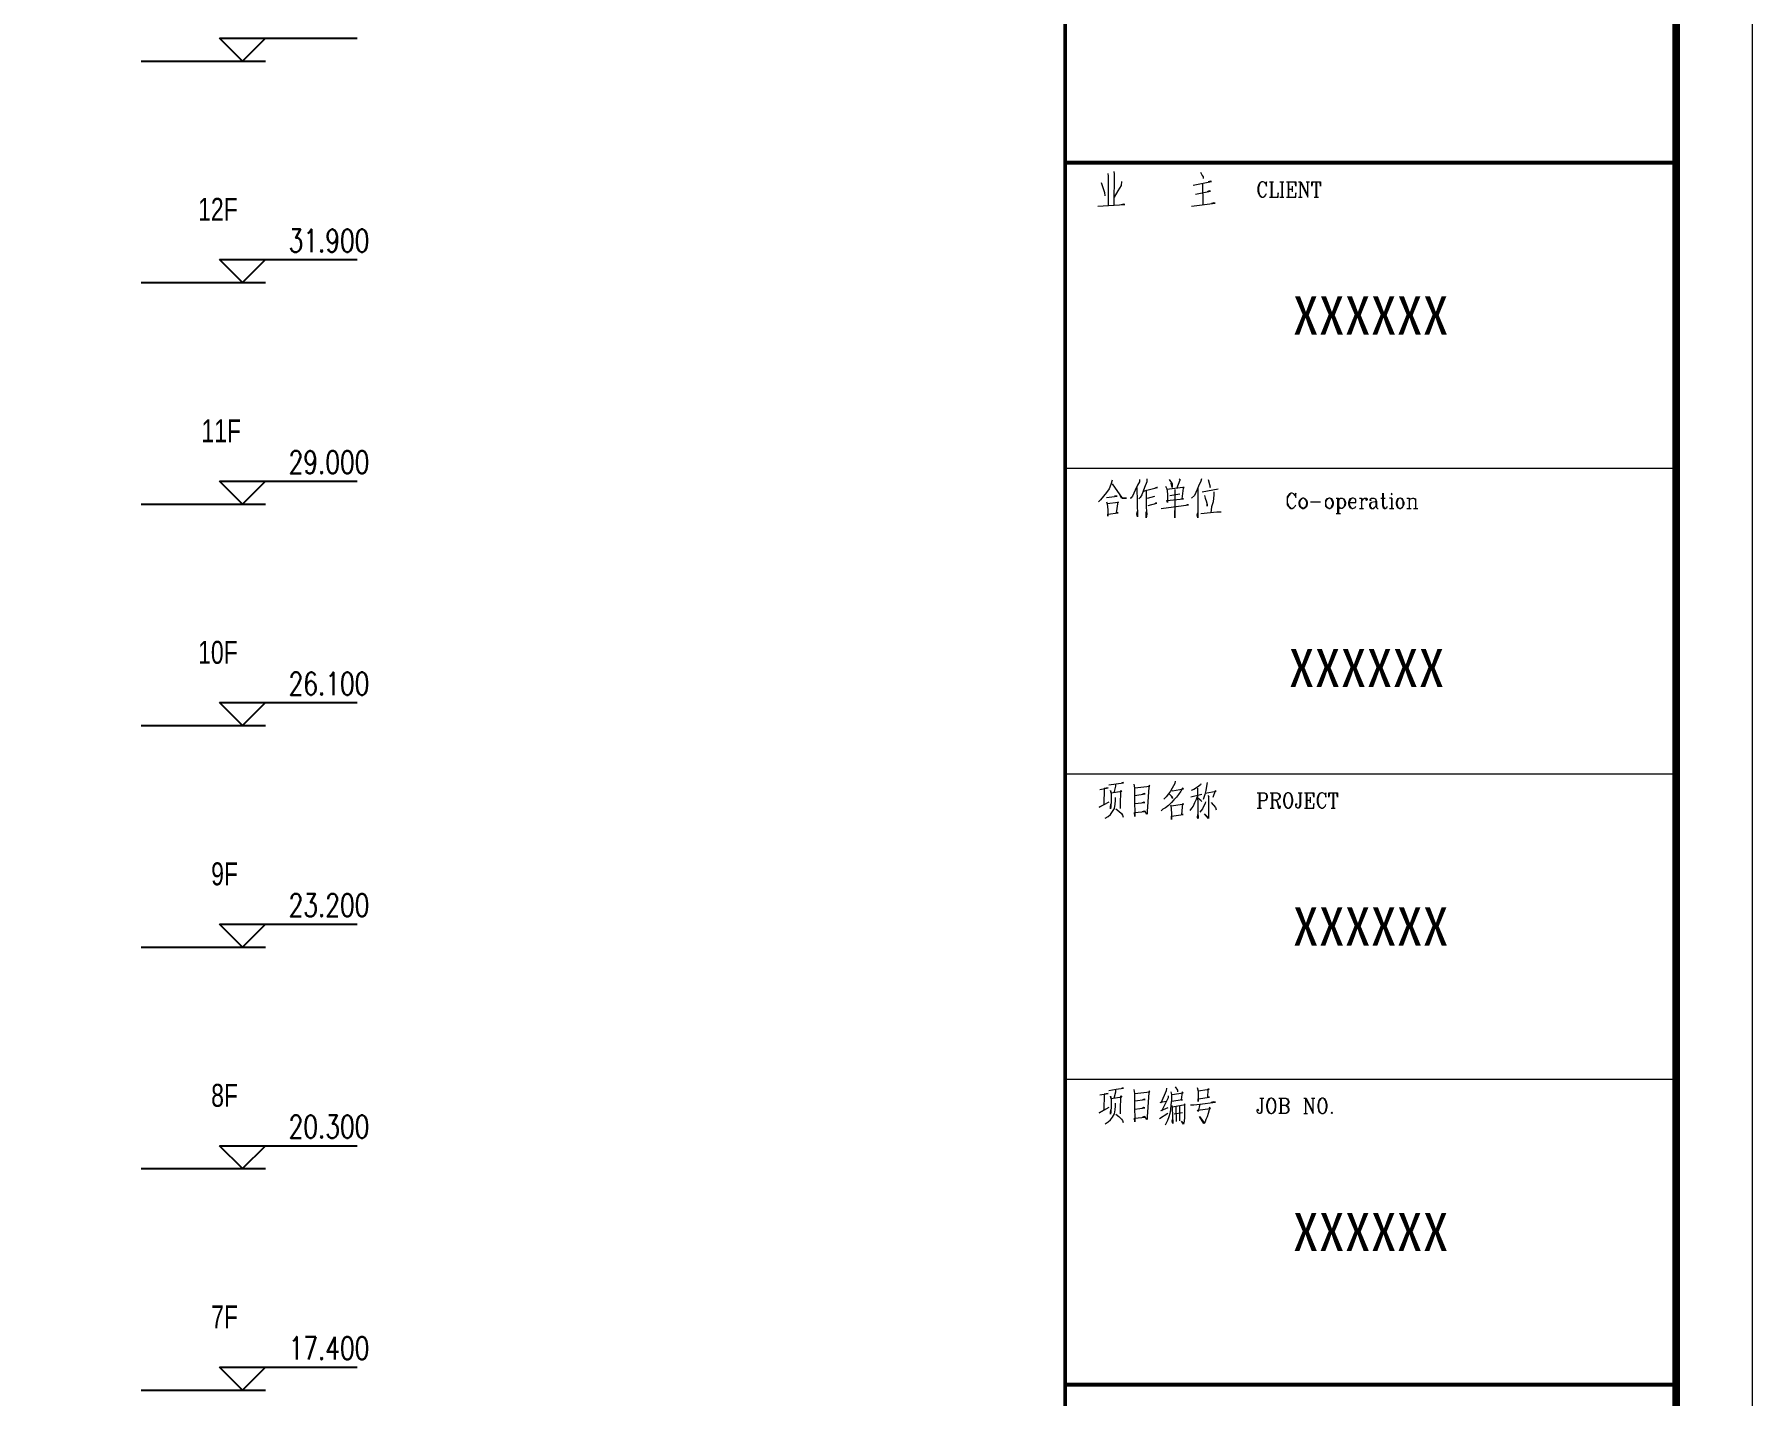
# Model space of a CAD drawing. Extents: x 1332633 to 1595679, y 264824 to 640777.
# Drawn here: x 1394138 to 1416633, y 291457 to 309280 of the extents above; entities that cross this region are included whole.
import ezdxf
from ezdxf.enums import TextEntityAlignment as Align

# ---------------------------------------------------------------- set-up
doc = ezdxf.new("R2010")
doc.units = 0
doc.header["$LTSCALE"] = 1000
doc.header["$MEASUREMENT"] = 0
doc.layers.get('0').update_dxf_attribs({"linetype": 'CONTINUOUS'})
doc.layers.add('_公共_图框', color=4, linetype='CONTINUOUS', lineweight=5)
doc.layers.add('PUB_TEXT', color=7, linetype='CONTINUOUS', lineweight=13)
for name, color, linetype in [('A-Hz1汉字注明（平、立面、房间名称等）', 7, 'CONTINUOUS'), ('DIM_ELEV', 3, 'CONTINUOUS'), ('hatch', 251, 'CONTINUOUS')]:
    doc.layers.add(name, color=color, linetype=linetype)
doc.styles.add('_TCH_DIM', font='SIMPLEX', dxfattribs={"width": 0.8, "bigfont": 'HZTXT'})
doc.styles.add('sunyat', font='3yromanc.shx', dxfattribs={"width": 0.75, "bigfont": '3yhztxt.shx'})
doc.styles.add('图框文字', font='SIMKAI.TTF')

# ---------------------------------------------------------------- blocks, each defined once
blk = doc.blocks.new('tk22')
at = {"color": 4, "lineweight": 0}
for points in [[(-8384, 36142), (-8403, 36085), (-8422, 36029), (-8459, 35982), (-8497, 35934), (-8535, 35887), (-8563, 35859)], [(-8384, 36095), (-8252, 35906), (-8195, 35906), (-8261, 35906), (-8280, 35944)], [(-8025, 36151), (-8025, 36123), (-8054, 36076), (-8082, 36010), (-8101, 35972), (-8120, 35934), (-8139, 35906), (-8148, 35906)], [(-8063, 36048), (-8054, 35661), (-8063, 35699), (-8054, 35736)], [(-7931, 36161), (-7931, 36123), (-7959, 36048), (-7978, 36000), (-7997, 35953), (-8016, 35916), (-8035, 35897)], [(-7969, 36000), (-7931, 36010), (-7790, 36048), (-7799, 36048), (-7827, 36038)], [(-7941, 36000), (-7941, 35783), (-7931, 35699), (-7941, 35651), (-7941, 35680), (-7941, 35727)], [(-7686, 36066), (-7667, 36029), (-7658, 35963), (-7658, 35887), (-7658, 35849), (-7667, 35878), (-7450, 35897), (-7469, 35897), (-7450, 36038), (-7441, 36048), (-7450, 36048), (-7459, 36048), (-7667, 36019)], [(-7639, 36151), (-7601, 36095), (-7601, 36048), (-7610, 36104)], [(-7563, 36019), (-7563, 35793), (-7563, 35680), (-7563, 35651), (-7563, 35680), (-7563, 35746)], [(-7507, 36161), (-7488, 36142), (-7497, 36142), (-7544, 36029)], [(-7214, 36161), (-7224, 36132), (-7252, 36066), (-7271, 36019), (-7308, 35944), (-7346, 35906)], [(-7261, 36038), (-7261, 35651), (-7271, 35689), (-7261, 35717)], [(-7205, 35991), (-6997, 36029)], [(-7129, 36151), (-7110, 36085), (-7101, 36048), (-7101, 36076)], [(-8459, 35916), (-8318, 35934), (-8327, 35934), (-8356, 35934)], [(-8459, 35859), (-8450, 35831), (-8440, 35755), (-8440, 35670), (-8440, 35699), (-8308, 35717), (-8327, 35717), (-8308, 35859), (-8308, 35849), (-8450, 35831)], [(-7922, 35906), (-7827, 35934)], [(-7912, 35812), (-7799, 35840), (-7818, 35840), (-7827, 35831)], [(-7742, 35774), (-7384, 35821), (-7403, 35821), (-7422, 35812)], [(-7629, 35944), (-7497, 35963)], [(-7176, 35944), (-7167, 35906), (-7148, 35859), (-7139, 35821), (-7139, 35802), (-7139, 35831), (-7148, 35868)], [(-7054, 35991), (-7054, 35953), (-7063, 35859), (-7082, 35793), (-7092, 35717)], [(-6044, 35972), (-6054, 35963), (-6073, 35944), (-6082, 35925), (-6092, 35897), (-6092, 35849), (-6082, 35821), (-6073, 35802), (-6054, 35783), (-6044, 35774)], [(-5988, 35944), (-5978, 35916), (-5978, 35972), (-5988, 35944), (-6007, 35963), (-6026, 35972), (-6044, 35972), (-6063, 35963), (-6082, 35944), (-6092, 35925), (-6092, 35897), (-6092, 35849), (-6092, 35821), (-6082, 35802), (-6063, 35783), (-6044, 35774), (-6026, 35774), (-6007, 35783), (-5988, 35802), (-5978, 35821)], [(-5894, 35906), (-5912, 35897), (-5931, 35878), (-5941, 35849), (-5941, 35831), (-5931, 35802), (-5912, 35783), (-5894, 35774), (-5875, 35774), (-5856, 35783), (-5837, 35802), (-5827, 35831), (-5827, 35849), (-5837, 35878), (-5856, 35897), (-5875, 35906), (-5894, 35906), (-5903, 35897), (-5922, 35878), (-5931, 35849), (-5931, 35831), (-5922, 35802), (-5903, 35783), (-5894, 35774)], [(-5875, 35774), (-5865, 35783), (-5846, 35802), (-5837, 35831), (-5837, 35849), (-5846, 35878), (-5865, 35897), (-5875, 35906)], [(-5790, 35859), (-5658, 35859)], [(-5544, 35906), (-5573, 35897), (-5592, 35878), (-5592, 35849), (-5592, 35831), (-5592, 35802), (-5573, 35783), (-5544, 35774), (-5535, 35774), (-5507, 35783), (-5497, 35802), (-5488, 35831), (-5488, 35849), (-5497, 35878), (-5507, 35897), (-5535, 35906), (-5544, 35906), (-5563, 35897), (-5582, 35878), (-5592, 35849), (-5592, 35831), (-5582, 35802), (-5563, 35783), (-5544, 35774)], [(-5535, 35774), (-5516, 35783), (-5507, 35802), (-5497, 35831), (-5497, 35849), (-5507, 35878), (-5516, 35897), (-5535, 35906)], [(-5450, 35906), (-5422, 35906)], [(-5431, 35708), (-5431, 35906)], [(-5422, 35878), (-5403, 35897), (-5394, 35906), (-5375, 35906), (-5356, 35897), (-5337, 35878), (-5328, 35849), (-5328, 35831), (-5337, 35802), (-5356, 35783), (-5375, 35774), (-5394, 35774), (-5403, 35783), (-5422, 35802)], [(-5422, 35906), (-5422, 35708)], [(-5375, 35906), (-5356, 35897), (-5346, 35878), (-5337, 35849), (-5337, 35831), (-5346, 35802), (-5356, 35783), (-5375, 35774)], [(-5280, 35849), (-5195, 35849), (-5195, 35868), (-5195, 35887), (-5205, 35897), (-5224, 35906), (-5243, 35906), (-5271, 35897), (-5280, 35878), (-5290, 35849), (-5290, 35831), (-5280, 35802), (-5271, 35783), (-5243, 35774), (-5233, 35774), (-5205, 35783), (-5195, 35802)], [(-5243, 35906), (-5261, 35897), (-5271, 35878), (-5280, 35849), (-5280, 35831), (-5271, 35802), (-5261, 35783), (-5243, 35774)], [(-5195, 35849), (-5195, 35878), (-5205, 35897)], [(-5148, 35906), (-5120, 35906)], [(-5148, 35774), (-5092, 35774)], [(-5120, 35849), (-5111, 35878), (-5092, 35897), (-5082, 35906), (-5054, 35906), (-5045, 35897), (-5045, 35887), (-5054, 35878), (-5063, 35887), (-5054, 35897)], [(-5120, 35906), (-5120, 35774)], [(-5120, 35906), (-5120, 35774)], [(-4931, 35868), (-4941, 35859), (-4988, 35849), (-5007, 35840), (-5016, 35821), (-5016, 35802), (-5007, 35783), (-4988, 35774), (-4960, 35774), (-4950, 35783), (-4931, 35802)], [(-4997, 35887), (-4997, 35878), (-5007, 35878), (-5007, 35887), (-4997, 35897), (-4988, 35906), (-4960, 35906), (-4941, 35897), (-4931, 35887), (-4922, 35868), (-4922, 35802), (-4922, 35783), (-4912, 35774)], [(-4988, 35849), (-4997, 35840), (-5007, 35821), (-5007, 35802), (-4997, 35783), (-4988, 35774)], [(-4931, 35887), (-4931, 35802), (-4922, 35783), (-4912, 35774), (-4903, 35774)], [(-4865, 35906), (-4809, 35906)], [(-4846, 35972), (-4846, 35812), (-4837, 35783), (-4818, 35774), (-4809, 35774), (-4790, 35783), (-4780, 35802)], [(-4837, 35972), (-4837, 35812), (-4828, 35783), (-4818, 35774)], [(-4724, 35774), (-4724, 35906), (-4752, 35906)], [(-4752, 35774), (-4695, 35774)], [(-4724, 35972), (-4733, 35963), (-4724, 35953), (-4724, 35963), (-4724, 35972), (-4724, 35972)], [(-4724, 35906), (-4724, 35774)], [(-4620, 35906), (-4648, 35897), (-4658, 35878), (-4667, 35849), (-4667, 35831), (-4658, 35802), (-4648, 35783), (-4620, 35774), (-4611, 35774), (-4582, 35783), (-4573, 35802), (-4563, 35831), (-4563, 35849), (-4573, 35878), (-4582, 35897), (-4611, 35906), (-4620, 35906), (-4639, 35897), (-4648, 35878), (-4658, 35849), (-4658, 35831), (-4648, 35802), (-4639, 35783), (-4620, 35774)], [(-4611, 35774), (-4592, 35783), (-4573, 35802), (-4573, 35831), (-4573, 35849), (-4573, 35878), (-4592, 35897), (-4611, 35906)], [(-4526, 35906), (-4497, 35906)], [(-4526, 35774), (-4469, 35774)], [(-4497, 35878), (-4479, 35897), (-4450, 35906), (-4441, 35906), (-4412, 35897), (-4412, 35878), (-4412, 35774)], [(-4497, 35906), (-4497, 35774)], [(-4497, 35906), (-4497, 35774)], [(-4441, 35906), (-4422, 35897), (-4412, 35878), (-4412, 35774)], [(-4441, 35774), (-4384, 35774)], [(-7224, 35708), (-7016, 35727), (-6959, 35727)], [(-5450, 35708), (-5394, 35708)]]:
    blk.add_lwpolyline(points, dxfattribs=at)
at = {"layer": '_公共_图框'}
for p, q in [((-8441, 40157), (-8435, 40121)), ((-8435, 40121), (-8435, 39740)), ((-8363, 40184), (-8357, 40153)), ((-8357, 40153), (-8363, 39744)), ((-8262, 40055), (-8268, 40003)), ((-7324, 40007), (-7082, 40055)), ((-7229, 40177), (-7204, 40133)), ((-7204, 40133), (-7195, 40114)), ((-7195, 40114), (-7192, 40094)), ((-7097, 40059), (-7126, 40047)), ((-7082, 40055), (-7097, 40059)), ((-6424, 40050), (-6447, 40041)), ((-6424, 40050), (-6439, 40041)), ((-6409, 40050), (-6424, 40050)), ((-6386, 40041), (-6409, 40050)), ((-6363, 40050), (-6371, 40022)), ((-6363, 39993), (-6363, 40050)), ((-6325, 40050), (-6272, 40050)), ((-6302, 40050), (-6302, 39850)), ((-6294, 40050), (-6294, 39850)), ((-6188, 40050), (-6135, 40050)), ((-6165, 40050), (-6165, 39850)), ((-6157, 40050), (-6157, 39850)), ((-6104, 40050), (-5982, 40050)), ((-6081, 40050), (-6081, 39850)), ((-6074, 40050), (-6074, 39850)), ((-5982, 39993), (-5990, 40050)), ((-5982, 40050), (-5982, 39993)), ((-5944, 40050), (-5914, 40050)), ((-5921, 40050), (-5921, 39850)), ((-5914, 40050), (-5822, 39869)), ((-5845, 40050), (-5800, 40050)), ((-5822, 39850), (-5822, 40050)), ((-5761, 40050), (-5769, 39993)), ((-5769, 39993), (-5769, 40050)), ((-5769, 40050), (-5655, 40050)), ((-5716, 40050), (-5716, 39850)), ((-5708, 40050), (-5708, 39850)), ((-5655, 39993), (-5663, 40050)), ((-5655, 40050), (-5655, 39993)), ((-8529, 40039), (-8486, 39909)), ((-8486, 39909), (-8479, 39866)), ((-8309, 39929), (-8359, 39850)), ((-8268, 40003), (-8309, 39929)), ((-7293, 39889), (-7097, 39925)), ((-7201, 40023), (-7198, 39755)), ((-7113, 39929), (-7141, 39917)), ((-7097, 39925), (-7113, 39929)), ((-6470, 40003), (-6477, 39974)), ((-6477, 39974), (-6477, 39927)), ((-6477, 39927), (-6470, 39898)), ((-6462, 40022), (-6470, 40003)), ((-6462, 40003), (-6470, 39974)), ((-6470, 39974), (-6470, 39927)), ((-6470, 39927), (-6462, 39898)), ((-6470, 39898), (-6462, 39879)), ((-6447, 40041), (-6462, 40022)), ((-6454, 40022), (-6462, 40003)), ((-6462, 39898), (-6454, 39879)), ((-6462, 39879), (-6447, 39860)), ((-6439, 40041), (-6454, 40022)), ((-6454, 39879), (-6439, 39860)), ((-6447, 39860), (-6424, 39850)), ((-6439, 39860), (-6424, 39850)), ((-6424, 39850), (-6409, 39850)), ((-6409, 39850), (-6386, 39860)), ((-6371, 40022), (-6386, 40041)), ((-6386, 39860), (-6371, 39879)), ((-6371, 40022), (-6363, 39993)), ((-6371, 39879), (-6363, 39898)), ((-6325, 39850), (-6211, 39850)), ((-6211, 39907), (-6218, 39850)), ((-6211, 39850), (-6211, 39907)), ((-6188, 39850), (-6135, 39850)), ((-6104, 39850), (-5982, 39850)), ((-6074, 39955), (-6028, 39955)), ((-6028, 39993), (-6028, 39917)), ((-5982, 39907), (-5990, 39850)), ((-5982, 39850), (-5982, 39907)), ((-5944, 39850), (-5899, 39850)), ((-5914, 40031), (-5822, 39850)), ((-5739, 39850), (-5685, 39850)), ((-8573, 39732), (-8218, 39752)), ((-8234, 39755), (-8268, 39747)), ((-8218, 39752), (-8234, 39755)), ((-7346, 39732), (-7037, 39771)), ((-7053, 39775), (-7082, 39767)), ((-7037, 39771), (-7053, 39775)), ((-9000, 36300), (-1000, 36300)), ((-9000, 32300), (-1000, 32300)), ((-8428, 32153), (-8333, 32169)), ((-8333, 32169), (-8236, 32180)), ((-8242, 32185), (-8258, 32180)), ((-8236, 32180), (-8242, 32185)), ((-7562, 32173), (-7600, 32110)), ((-7559, 32200), (-7562, 32173)), ((-7222, 32169), (-7228, 32153)), ((-7140, 32185), (-7144, 32165)), ((-8548, 32094), (-8437, 32114)), ((-8491, 32106), (-8494, 31894)), ((-8437, 32114), (-8491, 32106)), ((-8406, 32078), (-8399, 32047)), ((-8399, 32043), (-8406, 32078)), ((-8399, 31944), (-8403, 31870)), ((-8258, 32067), (-8399, 32043)), ((-8399, 32047), (-8399, 31944)), ((-8358, 32051), (-8337, 32137)), ((-8346, 31901), (-8340, 31949)), ((-8340, 31949), (-8340, 31988)), ((-8337, 32137), (-8337, 32165)), ((-8274, 31889), (-8270, 32082)), ((-8270, 32082), (-8258, 32067)), ((-8101, 32165), (-8091, 32114)), ((-8091, 32114), (-8091, 31921)), ((-8088, 32114), (-7893, 32137)), ((-8088, 32015), (-7952, 32035)), ((-7965, 32039), (-7993, 32027)), ((-7952, 32035), (-7965, 32039)), ((-7905, 32125), (-7927, 31807)), ((-7902, 32149), (-7905, 32125)), ((-7893, 32137), (-7902, 32149)), ((-7678, 31995), (-7710, 31968)), ((-7647, 32035), (-7678, 31995)), ((-7622, 32070), (-7647, 32035)), ((-7638, 32035), (-7632, 32031)), ((-7632, 32031), (-7597, 31995)), ((-7600, 32110), (-7622, 32070)), ((-7575, 31956), (-7609, 31921)), ((-7594, 31976), (-7606, 32004)), ((-7603, 32078), (-7594, 32074)), ((-7597, 31995), (-7594, 31976)), ((-7594, 32074), (-7452, 32102)), ((-7543, 31992), (-7575, 31956)), ((-7515, 32027), (-7543, 31992)), ((-7487, 32070), (-7515, 32027)), ((-7462, 32110), (-7487, 32070)), ((-7452, 32102), (-7462, 32110)), ((-7355, 31995), (-7210, 32031)), ((-7314, 32094), (-7351, 32078)), ((-7269, 32122), (-7314, 32094)), ((-7285, 31960), (-7307, 31917)), ((-7266, 32012), (-7285, 31960)), ((-7228, 32153), (-7269, 32122)), ((-7266, 32110), (-7263, 31799)), ((-7263, 31984), (-7222, 31952)), ((-7222, 31952), (-7213, 31937)), ((-7172, 32027), (-7194, 31960)), ((-7159, 32082), (-7172, 32027)), ((-7165, 32043), (-7024, 32070)), ((-7144, 32165), (-7159, 32082)), ((-7134, 32015), (-7119, 31995)), ((-7125, 32000), (-7122, 31791)), ((-7119, 31995), (-7125, 32000)), ((-7036, 32074), (-7065, 31988)), ((-7024, 32070), (-7036, 32074)), ((-6484, 32051), (-6392, 32051)), ((-6461, 32051), (-6461, 31850)), ((-6453, 32051), (-6453, 31850)), ((-6392, 31946), (-6453, 31946)), ((-6392, 32051), (-6370, 32041)), ((-6392, 32051), (-6377, 32041)), ((-6370, 31955), (-6392, 31946)), ((-6377, 31955), (-6392, 31946)), ((-6377, 32041), (-6370, 32031)), ((-6370, 31965), (-6377, 31955)), ((-6370, 32041), (-6362, 32031)), ((-6370, 32031), (-6362, 32012)), ((-6362, 31983), (-6370, 31965)), ((-6362, 31965), (-6370, 31955)), ((-6362, 32031), (-6355, 32012)), ((-6362, 32012), (-6362, 31983)), ((-6355, 31983), (-6362, 31965)), ((-6355, 32012), (-6355, 31983)), ((-6317, 32051), (-6225, 32051)), ((-6294, 32051), (-6294, 31850)), ((-6286, 32051), (-6286, 31850)), ((-6225, 31955), (-6286, 31955)), ((-6248, 31955), (-6232, 31946)), ((-6232, 31946), (-6225, 31936)), ((-6232, 31946), (-6225, 31927)), ((-6225, 32051), (-6202, 32041)), ((-6225, 32051), (-6209, 32041)), ((-6202, 31965), (-6225, 31955)), ((-6209, 31965), (-6225, 31955)), ((-6209, 32041), (-6202, 32031)), ((-6202, 31974), (-6209, 31965)), ((-6202, 32041), (-6194, 32031)), ((-6202, 32031), (-6194, 32012)), ((-6194, 31993), (-6202, 31974)), ((-6194, 31974), (-6202, 31965)), ((-6194, 32031), (-6187, 32012)), ((-6194, 32012), (-6194, 31993)), ((-6187, 31993), (-6194, 31974)), ((-6187, 32012), (-6187, 31993)), ((-6134, 32003), (-6141, 31965)), ((-6141, 31965), (-6141, 31936)), ((-6126, 32022), (-6134, 32003)), ((-6126, 32003), (-6134, 31965)), ((-6134, 31965), (-6134, 31936)), ((-6111, 32041), (-6126, 32022)), ((-6119, 32022), (-6126, 32003)), ((-6103, 32041), (-6119, 32022)), ((-6088, 32051), (-6111, 32041)), ((-6088, 32051), (-6103, 32041)), ((-6073, 32051), (-6088, 32051)), ((-6057, 32041), (-6073, 32051)), ((-6050, 32041), (-6073, 32051)), ((-6042, 32022), (-6057, 32041)), ((-6035, 32022), (-6050, 32041)), ((-6035, 32003), (-6042, 32022)), ((-6027, 32003), (-6035, 32022)), ((-6027, 31965), (-6035, 32003)), ((-6019, 31965), (-6027, 32003)), ((-6027, 31936), (-6027, 31965)), ((-6019, 31936), (-6019, 31965)), ((-5951, 32051), (-5898, 32051)), ((-5928, 32051), (-5928, 31888)), ((-5920, 32051), (-5920, 31888)), ((-5867, 32051), (-5745, 32051)), ((-5844, 32051), (-5844, 31850)), ((-5837, 32051), (-5837, 31850)), ((-5837, 31955), (-5791, 31955)), ((-5791, 31993), (-5791, 31917)), ((-5745, 31993), (-5753, 32051)), ((-5745, 32051), (-5745, 31993)), ((-5692, 32003), (-5700, 31974)), ((-5700, 31974), (-5700, 31927)), ((-5684, 32022), (-5692, 32003)), ((-5684, 32003), (-5692, 31974)), ((-5692, 31974), (-5692, 31927)), ((-5669, 32041), (-5684, 32022)), ((-5677, 32022), (-5684, 32003)), ((-5662, 32041), (-5677, 32022)), ((-5646, 32051), (-5669, 32041)), ((-5646, 32051), (-5662, 32041)), ((-5631, 32051), (-5646, 32051)), ((-5608, 32041), (-5631, 32051)), ((-5593, 32022), (-5608, 32041)), ((-5585, 32051), (-5593, 32022)), ((-5593, 32022), (-5585, 31993)), ((-5585, 31993), (-5585, 32051)), ((-5547, 32051), (-5433, 32051)), ((-5547, 31993), (-5547, 32051)), ((-5539, 32051), (-5547, 31993)), ((-5494, 32051), (-5494, 31850)), ((-5486, 32051), (-5486, 31850)), ((-5433, 31993), (-5441, 32051)), ((-5433, 32051), (-5433, 31993)), ((-8554, 31862), (-8425, 31933)), ((-8494, 31894), (-8554, 31862)), ((-8478, 31716), (-8437, 31740)), ((-8437, 31740), (-8406, 31767)), ((-8406, 31862), (-8403, 31905)), ((-8403, 31870), (-8406, 31842)), ((-8406, 31842), (-8406, 31862)), ((-8406, 31767), (-8381, 31803)), ((-8381, 31803), (-8355, 31846)), ((-8355, 31846), (-8346, 31901)), ((-8337, 31842), (-8295, 31810)), ((-8295, 31810), (-8264, 31779)), ((-8277, 31882), (-8274, 31889)), ((-8277, 31846), (-8277, 31882)), ((-8264, 31779), (-8251, 31759)), ((-8251, 31759), (-8242, 31732)), ((-8091, 31921), (-8088, 31791)), ((-8091, 31791), (-7949, 31803)), ((-8088, 31740), (-8091, 31791)), ((-8088, 31909), (-7956, 31925)), ((-8088, 31791), (-8088, 31740)), ((-7968, 31929), (-7990, 31917)), ((-7965, 31810), (-7990, 31799)), ((-7956, 31925), (-7968, 31929)), ((-7949, 31803), (-7965, 31810)), ((-7931, 31767), (-7952, 31807)), ((-7927, 31779), (-7931, 31767)), ((-7927, 31807), (-7927, 31779)), ((-7720, 31834), (-7745, 31815)), ((-7695, 31850), (-7720, 31834)), ((-7688, 31854), (-7695, 31850)), ((-7647, 31885), (-7688, 31854)), ((-7609, 31921), (-7647, 31885)), ((-7622, 31894), (-7616, 31882)), ((-7616, 31882), (-7609, 31783)), ((-7462, 31897), (-7612, 31874)), ((-7609, 31783), (-7606, 31771)), ((-7609, 31744), (-7455, 31764)), ((-7609, 31732), (-7609, 31744)), ((-7606, 31700), (-7609, 31732)), ((-7606, 31771), (-7606, 31700)), ((-7474, 31764), (-7458, 31909)), ((-7458, 31764), (-7474, 31764)), ((-7452, 31901), (-7462, 31897)), ((-7458, 31909), (-7452, 31901)), ((-7455, 31764), (-7458, 31764)), ((-7345, 31850), (-7367, 31819)), ((-7326, 31874), (-7345, 31850)), ((-7307, 31917), (-7326, 31874)), ((-7266, 31728), (-7263, 31764)), ((-7260, 31712), (-7266, 31728)), ((-7263, 31799), (-7260, 31712)), ((-7200, 31842), (-7235, 31795)), ((-7165, 31913), (-7200, 31842)), ((-7175, 31775), (-7125, 31720)), ((-7125, 31712), (-7175, 31775)), ((-7162, 31933), (-7165, 31913)), ((-7122, 31740), (-7125, 31712)), ((-7122, 31791), (-7122, 31740)), ((-7090, 31921), (-7033, 31858)), ((-7033, 31858), (-7024, 31826)), ((-6484, 31850), (-6430, 31850)), ((-6317, 31850), (-6263, 31850)), ((-6225, 31936), (-6202, 31870)), ((-6225, 31927), (-6209, 31860)), ((-6209, 31860), (-6202, 31850)), ((-6202, 31870), (-6194, 31860)), ((-6202, 31850), (-6187, 31850)), ((-6194, 31860), (-6187, 31860)), ((-6187, 31860), (-6179, 31870)), ((-6187, 31850), (-6179, 31870)), ((-6179, 31870), (-6179, 31879)), ((-6141, 31936), (-6134, 31898)), ((-6134, 31936), (-6126, 31898)), ((-6134, 31898), (-6126, 31879)), ((-6126, 31898), (-6119, 31879)), ((-6126, 31879), (-6111, 31860)), ((-6119, 31879), (-6103, 31860)), ((-6111, 31860), (-6088, 31850)), ((-6103, 31860), (-6088, 31850)), ((-6088, 31850), (-6073, 31850)), ((-6073, 31850), (-6050, 31860)), ((-6073, 31850), (-6057, 31860)), ((-6057, 31860), (-6042, 31879)), ((-6050, 31860), (-6035, 31879)), ((-6042, 31879), (-6035, 31898)), ((-6035, 31898), (-6027, 31936)), ((-6035, 31879), (-6027, 31898)), ((-6027, 31898), (-6019, 31936)), ((-5981, 31898), (-5974, 31908)), ((-5981, 31879), (-5981, 31898)), ((-5974, 31860), (-5981, 31879)), ((-5974, 31908), (-5966, 31898)), ((-5966, 31898), (-5974, 31888)), ((-5958, 31850), (-5974, 31860)), ((-5943, 31850), (-5958, 31850)), ((-5928, 31860), (-5943, 31850)), ((-5936, 31860), (-5943, 31850)), ((-5928, 31888), (-5936, 31860)), ((-5920, 31888), (-5928, 31860)), ((-5867, 31850), (-5745, 31850)), ((-5745, 31908), (-5753, 31850)), ((-5745, 31850), (-5745, 31908)), ((-5700, 31927), (-5692, 31898)), ((-5692, 31927), (-5684, 31898)), ((-5692, 31898), (-5684, 31879)), ((-5684, 31898), (-5677, 31879)), ((-5684, 31879), (-5669, 31860)), ((-5677, 31879), (-5662, 31860)), ((-5669, 31860), (-5646, 31850)), ((-5662, 31860), (-5646, 31850)), ((-5646, 31850), (-5631, 31850)), ((-5631, 31850), (-5608, 31860)), ((-5608, 31860), (-5593, 31879)), ((-5593, 31879), (-5585, 31898)), ((-5517, 31850), (-5464, 31850)), ((-9000, 28300), (-1000, 28300)), ((-8428, 28153), (-8333, 28169)), ((-8358, 28051), (-8337, 28137)), ((-8337, 28137), (-8337, 28165)), ((-8333, 28169), (-8236, 28181)), ((-8242, 28185), (-8258, 28181)), ((-8236, 28181), (-8242, 28185)), ((-8101, 28165), (-8091, 28114)), ((-8088, 28114), (-7893, 28137)), ((-7905, 28125), (-7927, 27807)), ((-7902, 28149), (-7905, 28125)), ((-7893, 28137), (-7902, 28149)), ((-7678, 28149), (-7748, 27988)), ((-7675, 28181), (-7678, 28149)), ((-7616, 28137), (-7609, 28098)), ((-7597, 28098), (-7455, 28122)), ((-7559, 28200), (-7531, 28157)), ((-7531, 28157), (-7528, 28137)), ((-7468, 28134), (-7480, 28031)), ((-7455, 28122), (-7468, 28134)), ((-7272, 28193), (-7260, 28145)), ((-7140, 28161), (-7260, 28145)), ((-7260, 28145), (-7260, 28007)), ((-7119, 28165), (-7140, 28161)), ((-7134, 28063), (-7128, 28161)), ((-7128, 28161), (-7125, 28177)), ((-7125, 28177), (-7119, 28165)), ((-8554, 27862), (-8425, 27933)), ((-8548, 28094), (-8437, 28114)), ((-8491, 28106), (-8494, 27894)), ((-8437, 28114), (-8491, 28106)), ((-8406, 28079), (-8399, 28047)), ((-8399, 28043), (-8406, 28079)), ((-8406, 27862), (-8403, 27905)), ((-8399, 27945), (-8403, 27870)), ((-8258, 28067), (-8399, 28043)), ((-8399, 28047), (-8399, 27945)), ((-8355, 27846), (-8346, 27901)), ((-8346, 27901), (-8340, 27949)), ((-8340, 27949), (-8340, 27988)), ((-8274, 27890), (-8270, 28082)), ((-8270, 28082), (-8258, 28067)), ((-8091, 28114), (-8091, 27921)), ((-8091, 27921), (-8088, 27791)), ((-8088, 28015), (-7952, 28035)), ((-8088, 27909), (-7956, 27925)), ((-7965, 28039), (-7993, 28027)), ((-7968, 27929), (-7990, 27917)), ((-7956, 27925), (-7968, 27929)), ((-7952, 28035), (-7965, 28039)), ((-7751, 28000), (-7675, 28012)), ((-7748, 27988), (-7751, 28000)), ((-7745, 27890), (-7650, 27929)), ((-7650, 28055), (-7738, 27882)), ((-7650, 28082), (-7650, 28055)), ((-7622, 27901), (-7628, 27850)), ((-7616, 27964), (-7622, 27901)), ((-7609, 28027), (-7616, 27964)), ((-7609, 28098), (-7609, 28027)), ((-7609, 27960), (-7597, 27929)), ((-7462, 28031), (-7606, 28007)), ((-7600, 28094), (-7597, 28098)), ((-7597, 27929), (-7597, 27921)), ((-7597, 27921), (-7591, 27720)), ((-7594, 27937), (-7427, 27968)), ((-7550, 27937), (-7546, 27748)), ((-7502, 27945), (-7502, 27756)), ((-7480, 28031), (-7462, 28031)), ((-7439, 27976), (-7436, 27957)), ((-7427, 27968), (-7439, 27976)), ((-7436, 27957), (-7436, 27858)), ((-7358, 27964), (-7317, 27964)), ((-7317, 27964), (-7235, 27972)), ((-7266, 27894), (-7099, 27917)), ((-7260, 28043), (-7109, 28063)), ((-7260, 28007), (-7260, 28043)), ((-7238, 27972), (-7260, 27878)), ((-7235, 27972), (-7033, 28000)), ((-7109, 28063), (-7134, 28063)), ((-7109, 27917), (-7128, 27850)), ((-7109, 27933), (-7109, 27917)), ((-7099, 27917), (-7109, 27933)), ((-7055, 28004), (-7087, 27996)), ((-7033, 28000), (-7055, 28004)), ((-6484, 27898), (-6476, 27908)), ((-6484, 27879), (-6484, 27898)), ((-6476, 27908), (-6468, 27898)), ((-6468, 27898), (-6476, 27888)), ((-6453, 28051), (-6400, 28051)), ((-6430, 28051), (-6430, 27888)), ((-6423, 28051), (-6423, 27888)), ((-6355, 28003), (-6362, 27965)), ((-6362, 27965), (-6362, 27936)), ((-6362, 27936), (-6355, 27898)), ((-6347, 28022), (-6355, 28003)), ((-6347, 28003), (-6355, 27965)), ((-6355, 27965), (-6355, 27936)), ((-6355, 27936), (-6347, 27898)), ((-6355, 27898), (-6347, 27879)), ((-6332, 28041), (-6347, 28022)), ((-6339, 28022), (-6347, 28003)), ((-6347, 27898), (-6339, 27879)), ((-6324, 28041), (-6339, 28022)), ((-6309, 28051), (-6332, 28041)), ((-6309, 28051), (-6324, 28041)), ((-6294, 28051), (-6309, 28051)), ((-6271, 28041), (-6294, 28051)), ((-6278, 28041), (-6294, 28051)), ((-6263, 28022), (-6278, 28041)), ((-6255, 28022), (-6271, 28041)), ((-6255, 28003), (-6263, 28022)), ((-6263, 27879), (-6255, 27898)), ((-6248, 28003), (-6255, 28022)), ((-6248, 27965), (-6255, 28003)), ((-6255, 27898), (-6248, 27936)), ((-6255, 27879), (-6248, 27898)), ((-6240, 27965), (-6248, 28003)), ((-6248, 27936), (-6248, 27965)), ((-6248, 27898), (-6240, 27936)), ((-6240, 27936), (-6240, 27965)), ((-6202, 28051), (-6111, 28051)), ((-6179, 28051), (-6179, 27851)), ((-6172, 28051), (-6172, 27851)), ((-6111, 27956), (-6172, 27956)), ((-6111, 28051), (-6088, 28041)), ((-6111, 28051), (-6096, 28041)), ((-6088, 27965), (-6111, 27956)), ((-6096, 27965), (-6111, 27956)), ((-6111, 27956), (-6088, 27946)), ((-6111, 27956), (-6096, 27946)), ((-6096, 28041), (-6088, 28031)), ((-6088, 27974), (-6096, 27965)), ((-6096, 27946), (-6088, 27936)), ((-6088, 28041), (-6080, 28031)), ((-6088, 28031), (-6080, 28013)), ((-6080, 27993), (-6088, 27974)), ((-6080, 27974), (-6088, 27965)), ((-6088, 27946), (-6080, 27936)), ((-6088, 27936), (-6080, 27917)), ((-6080, 28031), (-6073, 28013)), ((-6080, 28013), (-6080, 27993)), ((-6073, 27993), (-6080, 27974)), ((-6080, 27936), (-6073, 27917)), ((-6080, 27917), (-6080, 27888)), ((-6073, 28013), (-6073, 27993)), ((-6073, 27917), (-6073, 27888)), ((-5875, 28051), (-5844, 28051)), ((-5852, 28051), (-5852, 27851)), ((-5844, 28051), (-5753, 27870)), ((-5844, 28031), (-5753, 27851)), ((-5775, 28051), (-5730, 28051)), ((-5753, 27851), (-5753, 28051)), ((-5684, 28003), (-5692, 27965)), ((-5692, 27965), (-5692, 27936)), ((-5692, 27936), (-5684, 27898)), ((-5677, 28022), (-5684, 28003)), ((-5677, 28003), (-5684, 27965)), ((-5684, 27965), (-5684, 27936)), ((-5684, 27936), (-5677, 27898)), ((-5684, 27898), (-5677, 27879)), ((-5662, 28041), (-5677, 28022)), ((-5669, 28022), (-5677, 28003)), ((-5677, 27898), (-5669, 27879)), ((-5654, 28041), (-5669, 28022)), ((-5639, 28051), (-5662, 28041)), ((-5639, 28051), (-5654, 28041)), ((-5623, 28051), (-5639, 28051)), ((-5601, 28041), (-5623, 28051)), ((-5608, 28041), (-5623, 28051)), ((-5593, 28022), (-5608, 28041)), ((-5585, 28022), (-5601, 28041)), ((-5585, 28003), (-5593, 28022)), ((-5593, 27879), (-5585, 27898)), ((-5578, 28003), (-5585, 28022)), ((-5578, 27965), (-5585, 28003)), ((-5585, 27898), (-5578, 27936)), ((-5585, 27879), (-5578, 27898)), ((-5570, 27965), (-5578, 28003)), ((-5578, 27936), (-5578, 27965)), ((-5578, 27898), (-5570, 27936)), ((-5570, 27936), (-5570, 27965)), ((-8494, 27894), (-8554, 27862)), ((-8478, 27716), (-8437, 27740)), ((-8437, 27740), (-8406, 27767)), ((-8403, 27870), (-8406, 27842)), ((-8406, 27842), (-8406, 27862)), ((-8406, 27767), (-8381, 27803)), ((-8381, 27803), (-8355, 27846)), ((-8337, 27842), (-8295, 27811)), ((-8295, 27811), (-8264, 27779)), ((-8277, 27882), (-8274, 27890)), ((-8277, 27846), (-8277, 27882)), ((-8264, 27779), (-8251, 27760)), ((-8251, 27760), (-8242, 27732)), ((-8091, 27791), (-7949, 27803)), ((-8088, 27740), (-8091, 27791)), ((-8088, 27791), (-8088, 27740)), ((-7965, 27811), (-7990, 27799)), ((-7949, 27803), (-7965, 27811)), ((-7931, 27767), (-7952, 27807)), ((-7927, 27779), (-7931, 27767)), ((-7927, 27807), (-7927, 27779)), ((-7657, 27850), (-7764, 27783)), ((-7738, 27882), (-7745, 27890)), ((-7660, 27760), (-7691, 27700)), ((-7641, 27807), (-7660, 27760)), ((-7628, 27850), (-7641, 27807)), ((-7597, 27752), (-7594, 27772)), ((-7591, 27720), (-7597, 27752)), ((-7571, 27846), (-7465, 27866)), ((-7477, 27752), (-7452, 27724)), ((-7449, 27712), (-7477, 27752)), ((-7442, 27752), (-7449, 27712)), ((-7439, 27799), (-7442, 27752)), ((-7436, 27858), (-7439, 27799)), ((-7260, 27878), (-7266, 27894)), ((-7241, 27811), (-7182, 27728)), ((-7185, 27720), (-7241, 27811)), ((-7178, 27724), (-7185, 27720)), ((-7169, 27744), (-7178, 27724)), ((-7156, 27772), (-7169, 27744)), ((-7140, 27807), (-7156, 27772)), ((-7128, 27850), (-7140, 27807)), ((-6476, 27860), (-6484, 27879)), ((-6461, 27851), (-6476, 27860)), ((-6446, 27851), (-6461, 27851)), ((-6430, 27860), (-6446, 27851)), ((-6438, 27860), (-6446, 27851)), ((-6430, 27888), (-6438, 27860)), ((-6423, 27888), (-6430, 27860)), ((-6347, 27879), (-6332, 27860)), ((-6339, 27879), (-6324, 27860)), ((-6332, 27860), (-6309, 27851)), ((-6324, 27860), (-6309, 27851)), ((-6309, 27851), (-6294, 27851)), ((-6294, 27851), (-6271, 27860)), ((-6294, 27851), (-6278, 27860)), ((-6278, 27860), (-6263, 27879)), ((-6271, 27860), (-6255, 27879)), ((-6111, 27851), (-6202, 27851)), ((-6088, 27860), (-6111, 27851)), ((-6096, 27860), (-6111, 27851)), ((-6088, 27870), (-6096, 27860)), ((-6080, 27888), (-6088, 27870)), ((-6080, 27870), (-6088, 27860)), ((-6073, 27888), (-6080, 27870)), ((-5875, 27851), (-5829, 27851)), ((-5677, 27879), (-5662, 27860)), ((-5669, 27879), (-5654, 27860)), ((-5662, 27860), (-5639, 27851)), ((-5654, 27860), (-5639, 27851)), ((-5639, 27851), (-5623, 27851)), ((-5623, 27851), (-5601, 27860)), ((-5623, 27851), (-5608, 27860)), ((-5608, 27860), (-5593, 27879)), ((-5601, 27860), (-5585, 27879)), ((-5509, 27870), (-5517, 27860)), ((-5517, 27860), (-5509, 27851)), ((-5509, 27870), (-5509, 27870)), ((-5502, 27860), (-5509, 27870)), ((-5509, 27851), (-5502, 27860))]:
    blk.add_line(p, q, dxfattribs=at)
blk.add_lwpolyline([(-84000, 0), (0, 0), (0, 59400), (-84000, 59400)], close=True, dxfattribs=at)
at = {"layer": '_公共_图框', "const_width": 100}
blk.add_lwpolyline([(-81500, 1000), (-1000, 1000), (-1000, 58400), (-81500, 58400)], close=True, dxfattribs=at)
at = {"layer": '_公共_图框', "const_width": 50}
for points in [[(-9000, 58400), (-9000, 1000)], [(-9000, 40300), (-1000, 40300)], [(-9000, 24300), (-1000, 24300)]]:
    blk.add_lwpolyline(points, dxfattribs=at)
at = {"layer": '_公共_图框', "style": '图框文字'}
for tag, height, p in [('建设单位', 500, (-5000, 38300)), ('合作单位', 500, (-5054, 33683)), ('项目名称', 500, (-5000, 30300)), ('项目编号', 500, (-5000, 26300)), ('建筑', 350, (-2600, 5600)), ('方案深化', 350, (-2600, 4900)), ('1:100', 350, (-2600, 4200)), ('20090705', 350, (-2600, 3500)), ('图号', 350, (-2600, 2450))]:
    blk.add_attdef(tag, text='', height=height, dxfattribs=at).set_placement(p, align=Align.MIDDLE_CENTER)

msp = doc.modelspace()

# ---------------------------------------------------------------- linework, layer by layer
at = {"layer": 'DIM_ELEV'}
for p, q in [((1396863, 308930), (1396563, 309230)), ((1396563, 309230), (1398363, 309230)), ((1396863, 308930), (1397163, 309230)), ((1395538, 308930), (1397163, 308930)), ((1396863, 306030), (1396563, 306330)), ((1396563, 306330), (1398363, 306330)), ((1396863, 306030), (1397163, 306330)), ((1395538, 306030), (1397163, 306030)), ((1396863, 303130), (1396563, 303430)), ((1396563, 303430), (1398363, 303430)), ((1396863, 303130), (1397163, 303430)), ((1395538, 303130), (1397163, 303130)), ((1396863, 300230), (1396563, 300530)), ((1396563, 300530), (1398363, 300530)), ((1396863, 300230), (1397163, 300530)), ((1395538, 300230), (1397163, 300230)), ((1396863, 297330), (1396563, 297630)), ((1396563, 297630), (1398363, 297630)), ((1396863, 297330), (1397163, 297630)), ((1395538, 297330), (1397163, 297330)), ((1396863, 294430), (1396563, 294730)), ((1396563, 294730), (1398363, 294730)), ((1396863, 294430), (1397163, 294730)), ((1395538, 294430), (1397163, 294430)), ((1396863, 291530), (1396563, 291830)), ((1396563, 291830), (1398363, 291830)), ((1396863, 291530), (1397163, 291830)), ((1395538, 291530), (1397163, 291530))]:
    msp.add_line(p, q, dxfattribs=at)

# ---------------------------------------------------------------- block references
at = {"layer": 'hatch'}
ref = msp.add_blockref('tk22', (1416633, 267300), dxfattribs=at)
ref.add_attrib('建设单位', 'XXXXXX', dxfattribs={"layer": '_公共_图框', "height": 500, "style": '图框文字'}).set_placement((1411633, 305600), align=Align.MIDDLE_CENTER)
ref.add_attrib('合作单位', 'XXXXXX', dxfattribs={"layer": '_公共_图框', "height": 500, "style": '图框文字'}).set_placement((1411579, 300983), align=Align.MIDDLE_CENTER)
ref.add_attrib('项目编号', 'XXXXXX', dxfattribs={"layer": '_公共_图框', "height": 500, "style": '图框文字'}).set_placement((1411633, 293600), align=Align.MIDDLE_CENTER)
ref.add_attrib('项目名称', 'XXXXXX', dxfattribs={"layer": '_公共_图框', "height": 500, "style": '图框文字'}).set_placement((1411633, 297600), align=Align.MIDDLE_CENTER)

# ---------------------------------------------------------------- texts
at = {"layer": 'A-Hz1汉字注明（平、立面、房间名称等）', "style": 'sunyat', "width": 0.75}
for s, p in [('12F', (1396282, 306839)), ('11F', (1396325, 303939)), ('10F', (1396282, 301039)), ('9F', (1396453, 298139)), ('8F', (1396453, 295239)), ('7F', (1396453, 292339))]:
    msp.add_text(s, height=300, dxfattribs=at).set_placement(p)
at = {"layer": 'PUB_TEXT', "style": '_TCH_DIM', "width": 0.752941}
for s, p in [('31.900', (1397467, 306430)), ('29.000', (1397467, 303530)), ('26.100', (1397467, 300630)), ('23.200', (1397467, 297730)), ('20.300', (1397467, 294830)), ('17.400', (1397467, 291930))]:
    msp.add_text(s, height=297.5, dxfattribs=at).set_placement(p)

doc.saveas('drawing.dxf')
